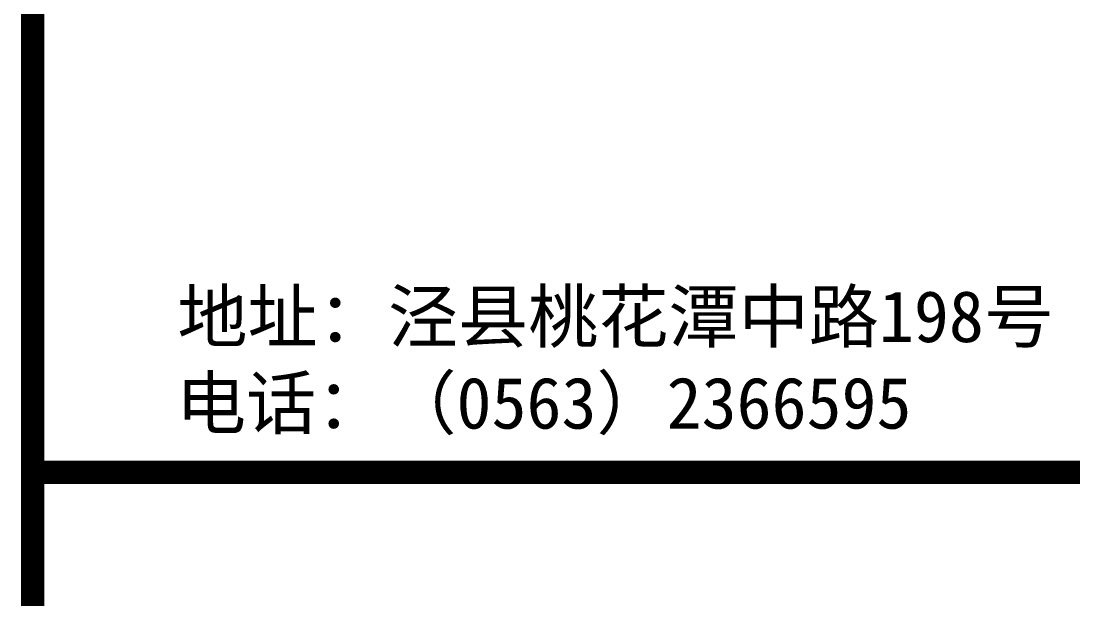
# Model space of a CAD drawing. Extents: x -137808 to 103746506, y -332957 to -111547.
# Drawn here: x -13290 to -8790, y -166439 to -163964 of the extents above; entities that cross this region are included whole.
import ezdxf

# ---------------------------------------------------------------- set-up
doc = ezdxf.new("R2010")
doc.units = 0
doc.header["$LTSCALE"] = 25
doc.header["$MEASUREMENT"] = 0
doc.layers.get('0').update_dxf_attribs({"linetype": 'CONTINUOUS'})
doc.styles.add('仿宋', font='')
doc.styles.get('仿宋').set_extended_font_data('FangSong')

# ---------------------------------------------------------------- blocks, each defined once
blk = doc.blocks.new('tjnhty')
at = {"const_width": 100}
for points in [[(1267556.7, -1732652.9), (1267556.7, -1772652.9)], [(1267592.5, -1747683.6), (1272586.5, -1747683.6)]]:
    blk.add_lwpolyline(points, dxfattribs=at)
blk.add_lwpolyline([(1267556.7, -1732652.9), (1272550.7, -1732652.9), (1272550.7, -1772652.9), (1267556.7, -1772652.9)], close=True, dxfattribs=at)
at = {"style": '仿宋'}
for s, p in [('地址：泾县桃花潭中路198号', (1268175.7, -1747125.9)), ('电话：（0563）2366595', (1268169.2, -1747496.4))]:
    blk.add_text(s, height=220, dxfattribs=at).set_placement(p)

msp = doc.modelspace()

# ---------------------------------------------------------------- block references
msp.add_blockref('tjnhty', (-1280797.1, 1581787.1))
msp.add_blockref('tjnhty', (-1280797.1, 1581787.1))

doc.saveas('drawing.dxf')
